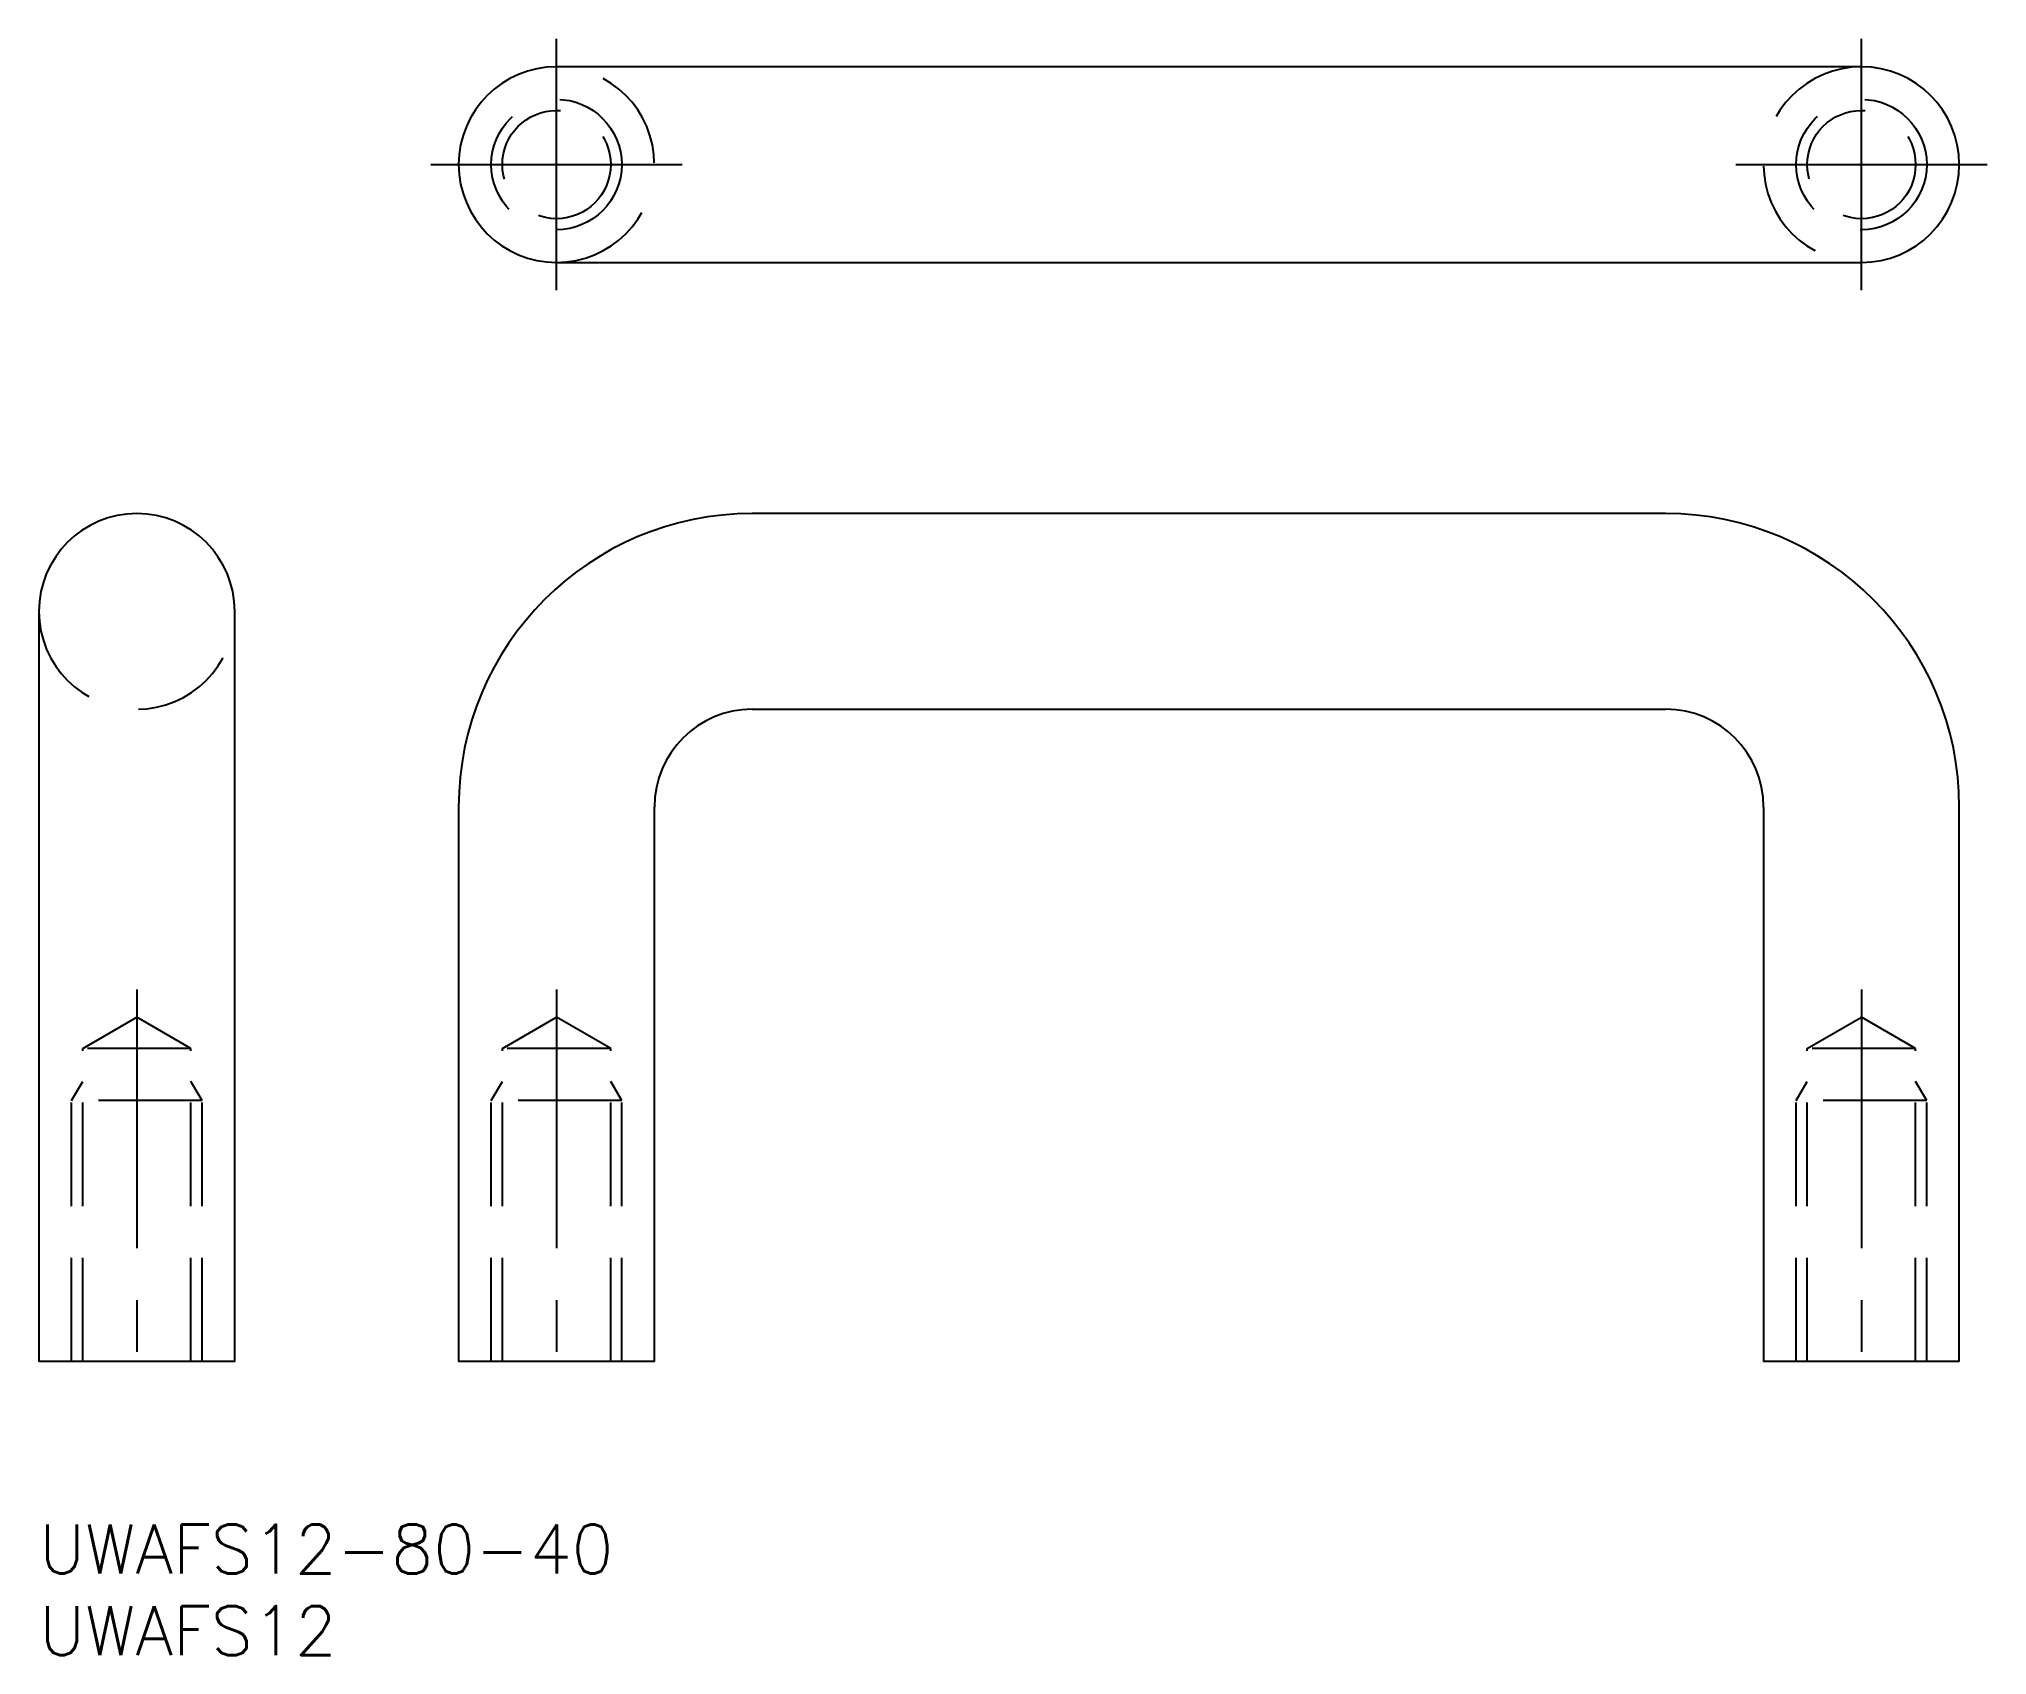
# Model space of a CAD drawing. Extents: x 0 to 119, y -8 to 91.
import ezdxf

# ---------------------------------------------------------------- set-up
doc = ezdxf.new("R2010")
doc.units = 0
doc.header["$LTSCALE"] = 0.5
doc.linetypes.add('CENTER', pattern=[50.8, 31.75, -6.35, 6.35, -6.35])
doc.linetypes.add('DASHED', pattern=[19.05, 12.7, -6.35])
for name, color, linetype in [('MSM_CENTER', 1, 'CENTER'), ('MSM_CONTINUOUS', 7, 'CONTINUOUS'), ('MSM_DASHED', 4, 'DASHED'), ('MSM_PART_NUMBER', 7, 'CONTINUOUS')]:
    doc.layers.add(name, color=color, linetype=linetype)
doc.styles.get("Standard").update_dxf_attribs({"font": 'txt.shx', "height": 1, "bigfont": 'bigfont.shx'})

# ---------------------------------------------------------------- blocks, each defined once
blk = doc.blocks.new('*U18')
at = {"layer": 'MSM_PART_NUMBER'}
blk.add_text('UWAFS12-80-40', height=3, dxfattribs=at).set_placement((0, -3))
blk = doc.blocks.new('*U19')
at = {"layer": 'MSM_PART_NUMBER'}
blk.add_text('UWAFS12', height=3, dxfattribs=at).set_placement((0, -8))

msp = doc.modelspace()

# ---------------------------------------------------------------- linework, layer by layer
at = {"layer": 'MSM_CENTER'}
for p, q in [((31.73, 75.7), (31.73, 91.1)), ((111.73, 75.7), (111.73, 91.1)), ((24.03, 83.4), (39.43, 83.4)), ((104.03, 83.4), (119.43, 83.4)), ((6, 32.82), (6, 8.3)), ((31.73, 32.82), (31.73, 8.3)), ((111.73, 32.82), (111.73, 8.3))]:
    msp.add_line(p, q, dxfattribs=at)
at = {"layer": 'MSM_CONTINUOUS'}
for p, q in [((111.73, 89.4), (31.73, 89.4)), ((31.73, 77.4), (111.73, 77.4)), ((99.73, 62), (43.73, 62)), ((0, 56), (0, 10)), ((12, 10), (12, 56)), ((43.73, 50), (99.73, 50)), ((25.73, 44), (25.73, 10)), ((37.73, 10), (37.73, 44)), ((105.73, 44), (105.73, 10)), ((117.73, 10), (117.73, 44)), ((12, 10), (0, 10)), ((37.73, 10), (25.73, 10)), ((117.73, 10), (105.73, 10))]:
    msp.add_line(p, q, dxfattribs=at)
for centre, radius, start, end in [((31.73, 83.4), 6, 90, 270), ((111.73, 83.4), 6, 270, 90), ((6, 56), 6, 0, 180), ((43.73, 44), 18, 90, 180), ((99.73, 44), 18, 0, 90), ((43.73, 44), 6, 90, 180), ((99.73, 44), 6, 0, 90)]:
    msp.add_arc(centre, radius, start, end, dxfattribs=at)
at = {"layer": 'MSM_DASHED'}
for p, q in [((2.68, 29.2), (6, 31.12)), ((9.32, 29.2), (6, 31.12)), ((28.41, 29.2), (31.73, 31.12)), ((35.05, 29.2), (31.73, 31.12)), ((108.41, 29.2), (111.73, 31.12)), ((115.05, 29.2), (111.73, 31.12)), ((9.32, 29.2), (2.68, 29.2)), ((2.68, 10), (2.68, 29.2)), ((9.32, 10), (9.32, 29.2)), ((35.05, 29.2), (28.41, 29.2)), ((28.41, 10), (28.41, 29.2)), ((35.05, 10), (35.05, 29.2)), ((115.05, 29.2), (108.41, 29.2)), ((108.41, 10), (108.41, 29.2)), ((115.05, 10), (115.05, 29.2)), ((2, 26), (2.68, 27.17)), ((10, 26), (9.32, 27.17)), ((27.73, 26), (28.41, 27.17)), ((35.73, 26), (35.05, 27.17)), ((107.73, 26), (108.41, 27.17)), ((115.73, 26), (115.05, 27.17)), ((10, 26), (2, 26)), ((2, 10), (2, 26)), ((10, 10), (10, 26)), ((35.73, 26), (27.73, 26)), ((27.73, 10), (27.73, 26)), ((35.73, 10), (35.73, 26)), ((115.73, 26), (107.73, 26)), ((107.73, 10), (107.73, 26)), ((115.73, 10), (115.73, 26))]:
    msp.add_line(p, q, dxfattribs=at)
for centre, radius in [((31.73, 83.4), 4), ((111.73, 83.4), 4), ((31.73, 83.4), 3.32), ((111.73, 83.4), 3.32)]:
    msp.add_circle(centre, radius, dxfattribs=at)
for centre, start, end in [((31.73, 83.4), 270, 90), ((111.73, 83.4), 90, 270), ((6, 56), 180, 0)]:
    msp.add_arc(centre, 6, start, end, dxfattribs=at)

# ---------------------------------------------------------------- block references
at = {"layer": 'MSM_CONTINUOUS'}
for name in ['*U18', '*U19']:
    msp.add_blockref(name, (0, 0), dxfattribs=at)

doc.saveas('drawing.dxf')
